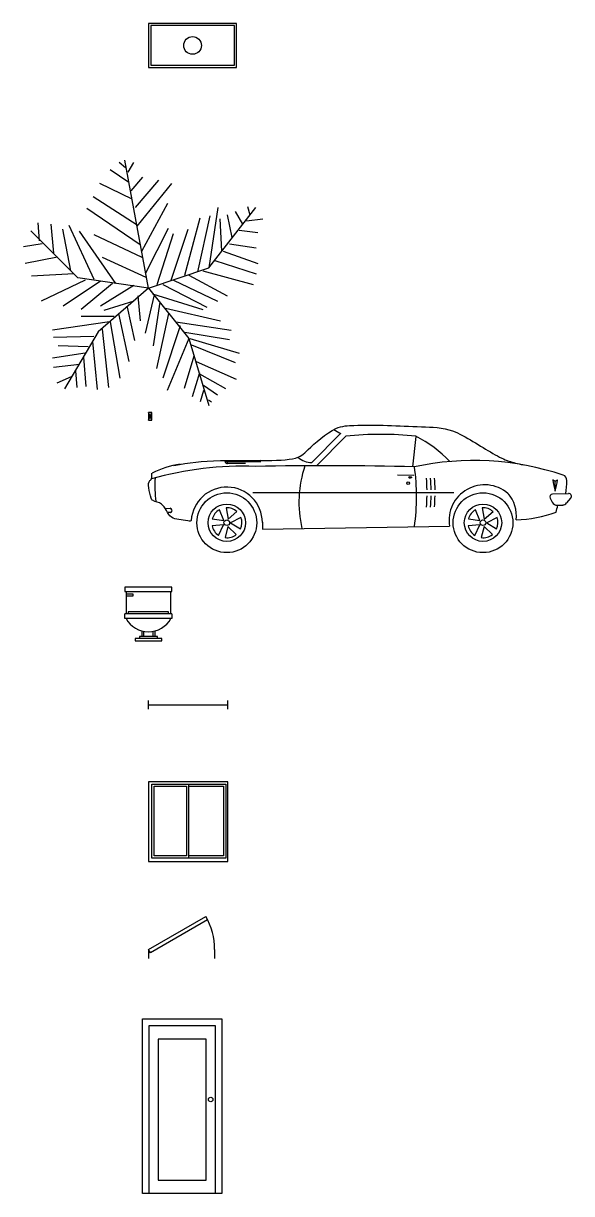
# Model space of a CAD drawing. Header units: millimetres. Extents: x -1418 to 4798, y -2767 to 10500.
import ezdxf

# ---------------------------------------------------------------- set-up
doc = ezdxf.new("R2010")
doc.units = ezdxf.units.MM

# ---------------------------------------------------------------- blocks, each defined once
blk = doc.blocks.new('Door - Metric')
for p, q in [((0, 0), (0, -100)), ((750, 0), (750, -100))]:
    blk.add_line(p, q)
blk.add_lwpolyline([(0, 0), (650, 375), (671, 337), (22, -38)], close=True)
blk.add_arc((0, 0), 750, 0, 30)
blk = doc.blocks.new('Aluminum Window (Elevation) - Metric')
for p, q in [((38.1, 38.1), (38.1, 876.3)), ((38.1, 876.3), (457.2, 876.3)), ((457.2, 38.1), (457.2, 876.3)), ((457.2, 876.3), (876.3, 876.3)), ((876.3, 876.3), (876.3, 38.1)), ((457.2, 38.1), (38.1, 38.1)), ((876.3, 38.1), (457.2, 38.1))]:
    blk.add_line(p, q)
blk.add_lwpolyline([(0, 0), (900, 0), (900, 900), (0, 900)], close=True)
for points in [[(431.8, 850.9), (431.8, 63.5), (63.5, 63.5), (63.5, 850.9), (431.8, 850.9)], [(457.2, 850.9), (850.9, 850.9), (850.9, 63.5), (457.2, 63.5)]]:
    blk.add_lwpolyline(points)
blk = doc.blocks.new('Stud - Metric')
for p, q in [((0, 0), (38, 89)), ((38, 0), (0, 89))]:
    blk.add_line(p, q)
blk.add_lwpolyline([(0, 0), (38, 0), (38, 89), (0, 89)], close=True)
blk = doc.blocks.new('Toilet - Metric')
for p, q in [((-254, 558.8), (-254, 304.8)), ((-254, 533.4), (-177.8, 533.4)), ((-177.8, 533.4), (-177.8, 508)), ((254, 304.8), (254, 558.8)), ((-177.8, 508), (-254, 508)), ((266.7, 304.8), (-266.7, 304.8)), ((-266.7, 254), (-266.7, 304.8)), ((228.6, 330.2), (-228.6, 330.2)), ((-228.6, 330.2), (-228.6, 304.8)), ((228.6, 304.8), (228.6, 330.2)), ((266.7, 304.8), (266.7, 254)), ((266.7, 254), (-266.7, 254)), ((101.6, 50.8), (-101.6, 50.8)), ((-101.6, 50.8), (-101.6, 25.4)), ((-76.2, 111.9251), (-76.2, 50.8)), ((-50.8, 50.8), (-50.8, 105.81132)), ((50.8, 105.81132), (50.8, 50.8)), ((76.2, 50.8), (76.2, 111.9251)), ((101.6, 25.4), (101.6, 50.8))]:
    blk.add_line(p, q)
for points in [[(266.7, 558.8), (266.7, 609.6), (-266.7, 609.6), (-266.7, 558.8)], [(152.4, 0), (152.4, 25.4), (-152.4, 25.4), (-152.4, 0)]]:
    blk.add_lwpolyline(points, close=True)
blk.add_arc((0, 389.46582), 287.86658, 208.0725, 331.9275)
blk = doc.blocks.new('Trees - Metric')
for p, q in [((-221.9198, 1197.3052), (-433.5526, 1338.8594)), ((-258.7244, 1362.456), (-332.3336, 1421.4348)), ((0, 0), (-266.7, 1447.8)), ((-231.1146, 1315.2628), (-166.7002, 1421.4348)), ((-194.31, 1102.9442), (-65.4812, 1256.284)), ((-148.3106, 914.1968), (118.5418, 1220.9018)), ((-185.1152, 1008.5578), (-553.1612, 1185.4942)), ((-129.8956, 701.8528), (265.7602, 1185.4942)), ((-129.8956, 713.6638), (-626.7704, 1032.1544)), ((-74.7014, 418.7444), (219.7608, 961.39)), ((-93.091, 489.5342), (-700.3796, 902.3858)), ((412.9786, 147.447), (587.8068, 796.2392)), ((560.197, 182.8292), (698.2206, 819.8358)), ((685.8, 228.6), (1219.2, 914.4)), ((689.0258, 230.0224), (790.2448, 914.1968)), ((891.4384, 831.6214), (946.658, 572.1096)), ((983.4626, 867.0036), (1066.2666, 725.4494)), ((1121.4862, 925.9824), (1149.0706, 831.6214)), ((-1234.059, 536.7274), (-1252.4486, 737.2604)), ((-1105.2302, 725.4494), (-1077.6458, 395.1732)), ((-976.4268, 666.4706), (-884.4026, 194.6402)), ((-902.8176, 713.6638), (-617.5756, 100.2538)), ((-28.6766, 171.0436), (228.9556, 678.2816)), ((256.5654, 88.4682), (449.7832, 666.4706)), ((808.6344, 784.4282), (827.0494, 418.7444)), ((1112.2914, 760.8316), (1296.3144, 784.4282)), ((-800.1, 114.3), (-1333.5, 647.7)), ((-369.1382, 53.086), (-783.1836, 642.874)), ((-617.5756, 607.4918), (-74.7014, 347.98)), ((100.1268, 41.275), (284.1498, 619.2774)), ((1029.462, 654.685), (1241.0948, 631.0884)), ((-1206.4492, 501.3198), (-1418.082, 465.9376)), ((845.439, 418.7444), (1241.0948, 277.1902)), ((919.0482, 501.3198), (1222.6798, 454.152)), ((-1031.621, 347.98), (-1399.667, 277.1902)), ((-525.5514, 347.98), (-28.6766, 123.8504)), ((753.4148, 312.5978), (1222.6798, 159.2326)), ((-847.598, 159.2326), (-1326.0578, 135.636)), ((0, 0), (685.8, 228.6)), ((458.978, 147.447), (891.4384, -88.4682)), ((615.4166, 194.6402), (1185.8752, 41.275)), ((-718.7946, 88.4682), (-1215.644, -147.447)), ((-543.9664, 76.6572), (-967.2066, -206.4512)), ((0, 0), (-800.1, 114.3)), ((-405.9428, 53.086), (-764.794, -241.8334)), ((0, 0), (-571.5, -495.3)), ((-166.7002, 29.4894), (-543.9664, -206.4512)), ((0, 0), (457.2, -571.5)), ((164.5412, 41.275), (661.416, -218.2368)), ((284.1498, 88.4682), (781.0246, -147.447)), ((-120.7008, -88.4682), (-93.091, -371.5766)), ((63.3222, -76.6826), (-37.8714, -513.1308)), ((44.9326, -64.897), (615.4166, -241.8334)), ((-166.7002, -147.447), (-507.1618, -253.619)), ((-240.3094, -218.2368), (-157.5054, -595.7062)), ((127.7366, -159.258), (54.1274, -654.685)), ((192.151, -230.0224), (817.8292, -371.5766)), ((-442.7474, -383.3876), (-1086.8406, -477.7486)), ((-387.5278, -324.4088), (-764.794, -324.4088)), ((-433.5526, -383.3876), (-323.1134, -1020.3688)), ((-341.5284, -289.0012), (-221.9198, -831.6214)), ((228.9556, -289.0012), (90.932, -914.1968)), ((311.7596, -383.3876), (937.4378, -477.7486)), ((-571.5, -495.3), (-952.5, -1143)), ((-525.5514, -465.963), (-451.9422, -1126.5408)), ((357.759, -430.5554), (164.5412, -1020.3688)), ((412.9786, -501.3452), (919.0482, -583.9206)), ((-617.5756, -548.5384), (-1077.6458, -560.324)), ((-681.9646, -666.496), (-1022.4262, -654.685)), ((-635.9652, -607.5172), (-580.771, -1150.1374)), ((458.978, -572.1096), (210.5406, -1161.923)), ((457.2, -571.5), (685.8, -1333.5)), ((468.1982, -572.1096), (1029.462, -737.2604)), ((486.5878, -642.8994), (983.4626, -843.4324)), ((-718.7946, -737.2604), (-1086.8406, -796.2392)), ((-737.1842, -784.4536), (-709.5744, -1114.7298)), ((514.1976, -772.6426), (403.7838, -1138.3264)), ((-783.1836, -867.029), (-1077.6458, -902.4112)), ((541.8074, -831.6214), (992.6574, -1032.1544)), ((-875.2078, -1008.5832), (-1040.8412, -1079.3476)), ((-829.2084, -937.7934), (-810.7934, -1126.5408)), ((578.612, -961.39), (495.7826, -1232.7128)), ((578.612, -973.1756), (873.0488, -1138.3264)), ((624.6114, -1161.923), (587.8068, -1291.6916)), ((624.6114, -1102.9442), (781.0246, -1209.1162)), ((679.8056, -1268.095), (716.6102, -1291.6916))]:
    blk.add_line(p, q)
blk = doc.blocks.new('Vehicles - Metric')
for p, q in [((1852, 1022), (2179, 1351)), ((1905, 986), (2237, 1320)), ((3032, 1318), (2995, 973)), ((1273, 1043), (872, 1041)), ((1099, 1012), (893, 1010)), ((897, 1028), (1273, 1032)), ((2822, 882), (3009, 880)), ((1185, 681), (3462, 680)), ((4581, 665), (4763, 671)), ((4554, 619), (4578, 571)), ((4639, 537), (4697, 540)), ((4742, 563), (4788, 619)), ((189, 502), (247, 503)), ((248, 455), (217, 455)), ((263, 487), (264, 471)), ((1292, 344), (1293, 267))]:
    blk.add_line(p, q)
for points in [[(897, 1014), (897, 1023, 0.269532), (893, 1030), (873, 1041, 0.575383), (867, 1037), (868, 1028, 0.269532), (872, 1022), (891, 1011, 0.575383)], [(724, 383), (854, 366), (804, 487, 0.199906)], [(880, 509), (903, 380), (1003, 465, 0.199906)], [(1048, 400), (932, 338), (1044, 269, 0.199906)], [(3628, 383), (3758, 366), (3709, 487, 0.199906)], [(3784, 509), (3808, 380), (3908, 465, 0.199906)], [(3952, 400), (3837, 338), (3948, 269, 0.199906)], [(795, 196), (852, 314), (721, 305, 0.199906)], [(995, 206), (901, 297), (870, 170, 0.199906)], [(3700, 196), (3757, 314), (3626, 305, 0.199906)], [(3900, 206), (3805, 297), (3774, 170, 0.199906)]]:
    blk.add_lwpolyline(points, format="xyb", close=True)
for points in [[(4612, 698), (4611, 811), (4584, 824)], [(4612, 698), (4611, 811), (4637, 824)], [(1293, 267), (3413, 300)]]:
    blk.add_lwpolyline(points)
for centre, radius in [((2944, 788), 15.7), ((888, 339), 339), ((3793, 339), 339), ((888, 339), 212), ((3793, 339), 212), ((888, 339), 31.7), ((3793, 339), 31.7)]:
    blk.add_circle(centre, radius)
for centre, radius, start, end in [((2911, 2669), 1508, 237.6103, 240.9785), ((2628, -2413), 3754, 83.8163, 95.9705), ((2426, 99), 1362, 43.2748, 63.5665), ((1861, 1282), 261, 230.424, 268.0085), ((1071, -2828), 3808, 87.8393, 105.8096), ((522, -80), 1094, 98.5304, 116.112), ((2035, -34649), 35635, 88.423, 91.3179), ((3005, 572), 1299, 161.4307, 193.2363), ((3687, -2156), 3200, 71.5283, 102.1242), ((652, 634), 2388, 351.8279, 8.1674), ((2011, 765), 1938, 177.5773, 185.5205), ((1159, 682), 2000, 0.852, 4.6556), ((1205, 682), 2000, 0.852, 4.6556), ((1250, 683), 2000, 0.852, 4.6556), ((5493, 959), 919, 188.4683, 196.5315), ((3726, 939), 919, 344.7432, 352.8063), ((4681, 819), 63.3, 357.932, 71.5283), ((2960, 881), 1785, 353.1942, 357.932), ((888, 339), 404, 0.6373, 176.3412), ((3812, 365), 404, 49.2263, 189.1528), ((3795, 420), 377, 352.7285, 41.6613), ((4582, 633), 31.7, 91.939, 207.109), ((4764, 639), 31.7, 320.1683, 91.939), ((1159, 682), 2000, 355.2644, 358.8633), ((1205, 682), 2000, 355.2644, 358.8633), ((1250, 683), 2000, 355.2644, 358.8633), ((4635, 600), 63.3, 207.109, 273.4677), ((2902, 940), 1785, 344.3985, 346.9385), ((4693, 604), 63.3, 273.4677, 320.1683), ((248, 487), 15.8, 0.6373, 90.6373), ((248, 471), 15.8, 270.6373, 0.6373), ((4127, 1799), 1427, 271.6865, 290.2774)]:
    blk.add_arc(centre, radius, start, end)
blk.add_ellipse((2969, 853), major_axis=(-16, -0.2), ratio=0.610043)
for points, knots in [([(289, 989), (459, 1021), (785, 1067), (1645, 1019), (1784, 1141), (2092, 1432), (2519, 1455), (2948, 1431), (3379, 1419), (3689, 1267), (3902, 1113), (4094, 1033), (4189, 1009), (4249, 994)], [18.629823, 18.629823, 18.629823, 18.629823, 19.527405, 20.700571, 21.107983, 21.608568, 21.92336, 23.151359, 23.716171, 23.908743, 24.77794, 24.943072, 25.187755, 25.187755, 25.187755, 25.187755]), ([(485, 365), (482, 361), (470, 351), (390, 381), (234, 354), (184, 564), (77, 575), (34, 600), (16, 684), (-24, 800), (39, 829), (38, 865), (38, 884), (38, 890), (39, 897), (40, 902)], [16.815853, 16.815853, 16.815853, 16.815853, 16.838212, 16.885395, 17.18439, 17.479846, 17.654423, 17.670693, 17.696923, 18.016358, 18.052739, 18.140805, 18.140805, 18.140805, 18.172382, 18.172382, 18.172382, 18.172382])]:
    blk.add_open_spline(points, degree=3, knots=knots)
blk = doc.blocks.new('*U8')
blk.add_lwpolyline([(76.2, 0), (0, 0), (0, 1981), (900, 1981), (900, 0), (823.8, 0)])
for points in [[(823.8, 0), (76.2, 0), (76.2, 1904.8), (823.8, 1904.8)], [(177.8, 152.4), (722.2, 152.4), (722.2, 1752.4), (177.8, 1752.4)]]:
    blk.add_lwpolyline(points, close=True)
blk.add_circle((773, 1066.8), 25.4)
blk = doc.blocks.new('*U10')
for p, q in [((0, 100), (0, 0)), ((0, 50), (900, 50)), ((900, 100), (900, 0))]:
    blk.add_line(p, q)
blk = doc.blocks.new('Fluorescent (Recessed) - Metric')
for points in [[(0, 0), (1000, 0), (1000, 500), (0, 500)], [(25, 25), (975, 25), (975, 475), (25, 475)]]:
    blk.add_lwpolyline(points, close=True)
blk.add_circle((500, 250), 100)

msp = doc.modelspace()

# ---------------------------------------------------------------- block references
for name, p in [('Fluorescent (Recessed) - Metric', (0, 10000)), ('Trees - Metric', (0, 7500)), ('Stud - Metric', (0, 6000)), ('Vehicles - Metric', (0, 4500)), ('Toilet - Metric', (0, 3500)), ('*U10', (-2, 2724)), ('Aluminum Window (Elevation) - Metric', (0, 1000)), ('Door - Metric', (0, 0)), ('*U8', (-67, -2767))]:
    msp.add_blockref(name, p)

doc.saveas('drawing.dxf')
